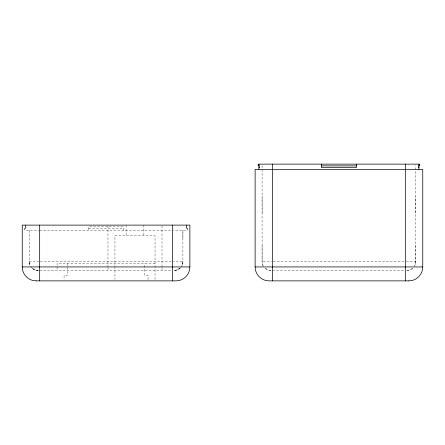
<?xml version="1.0" encoding="UTF-8"?>
<svg xmlns="http://www.w3.org/2000/svg" width="445" height="445" viewBox="0 0 445 445"><rect width="100%" height="100%" fill="white"/><g stroke="black" fill="none" stroke-linecap="round" stroke-linejoin="round"><path stroke-width="0.33" stroke-dasharray="2.23 1.67" d="M182.906 238.181L182.906 230.343L182.906 261.704C182.995 266.616 178.423 270.81 173.55 270.415M263.512 266.472L262.706 264.914L262.094 261.704L262.094 245.445M262.094 212.916L262.094 196.651M414.362 266.472L415.168 264.914L415.78 261.704L415.78 245.445M415.78 212.916L415.78 196.651M182.294 264.914L182.906 261.704L173.389 261.704M186.739 226.855L186.143 227.095L186.739 226.855A0.873 0.873 0 0 0 185.871 227.729A0.873 0.873 0 0 0 186.739 228.596A0.873 0.873 0 0 1 187.612 229.47A0.873 0.873 0 0 1 186.739 230.343L173.389 230.343M407.069 270.415L410.273 269.809L413.227 267.868A8.711 8.711 0 0 1 407.069 270.415L405.968 270.415M88.638 228.596L123.488 228.596M25.387 226.855L25.982 227.095L25.387 226.855A0.873 0.873 0 0 1 26.255 227.729A0.873 0.873 0 0 1 25.387 228.596A0.873 0.873 0 0 0 24.514 229.47A0.873 0.873 0 0 0 25.387 230.343L38.737 230.343M39.677 230.343L172.449 230.343M29.22 230.343L29.22 261.704L38.737 261.704M40.373 261.704L171.753 261.704M262.094 165.484L262.094 261.704L271.611 261.704M273.241 261.704L404.633 261.704M406.263 261.704L415.78 261.704L415.78 165.484M155.027 263.446L57.099 263.446L57.099 270.415M39.032 270.415C34.02 270.999 29.12 266.816 29.22 261.704A8.711 8.711 0 0 0 30.193 265.709M39.677 270.415L172.449 270.415M270.805 270.415A8.711 8.711 0 0 1 264.647 267.868L267.601 269.809L271.45 270.415M272.551 270.415L405.323 270.415M29.22 261.704L29.832 264.914M186.739 226.422L186.739 230.343M161.997 225.799L161.997 266.983M161.997 267.673L161.997 270.415M155.027 279.499L155.027 235.566L114.949 235.566L114.949 265.771M148.057 279.632L148.057 275.299L144.569 275.299L144.569 263.446M143.874 225.114L143.874 235.566M126.102 225.114L126.102 235.566M123.488 230.343L123.488 226.855L88.638 226.855L88.638 230.343M114.949 266.46L114.949 279.499M107.979 225.799L107.979 266.983M107.979 267.673L107.979 270.415M67.557 263.446L67.557 275.299L64.069 275.299L64.069 279.632M25.387 226.422L25.387 230.343M263.067 265.709A8.711 8.711 0 0 1 262.094 261.704M415.78 261.704A8.711 8.711 0 0 1 414.807 265.709M182.906 261.704A8.711 8.711 0 0 1 181.933 265.709M24.787 228.836L24.592 229.119L25.065 228.658L24.787 228.836M180.353 267.868L177.399 269.809L174.195 270.415A8.711 8.711 0 0 0 180.353 267.868M37.931 270.415L34.727 269.809L31.773 267.868A8.711 8.711 0 0 0 37.931 270.415M187.339 228.836L187.061 228.658L187.534 229.119L187.339 228.836"/><path stroke-width="0.67" d="M259.635 166.196A0.873 0.873 0 0 0 258.957 165.868A0.873 0.873 0 0 1 258.089 165A0.873 0.873 0 0 1 258.957 164.127L418.917 164.127A0.873 0.873 0 0 1 419.785 165A0.873 0.873 0 0 1 418.917 165.868A0.873 0.873 0 0 0 418.239 166.196M321.512 165.868L356.362 165.868M22.25 266.933L189.876 266.933L189.876 225.114L22.25 225.114L22.25 266.933A13.94 13.94 0 0 0 36.19 280.873M255.124 266.933L422.75 266.933L422.75 169.356L255.124 169.356L255.124 266.933A13.94 13.94 0 0 0 269.064 280.873L408.799 280.873M36.201 280.873L175.925 280.873A13.94 13.94 0 0 0 189.876 266.933M418.917 164.127L418.917 169.356M405.323 164.127L405.323 280.873M356.362 164.127L356.362 167.615L321.512 167.615L321.512 164.127M272.551 164.127L272.551 280.873M258.957 164.127L258.957 169.356M186.739 225.114L186.739 225.443M172.449 225.114L172.449 280.873M39.677 225.114L39.677 280.873M25.387 225.114L25.387 225.443M259.641 167.281A0.873 0.873 0 0 1 258.957 167.615M418.917 167.615A0.873 0.873 0 0 1 418.233 167.281M422.75 266.933A13.94 13.94 0 0 1 408.81 280.873"/></g></svg>
